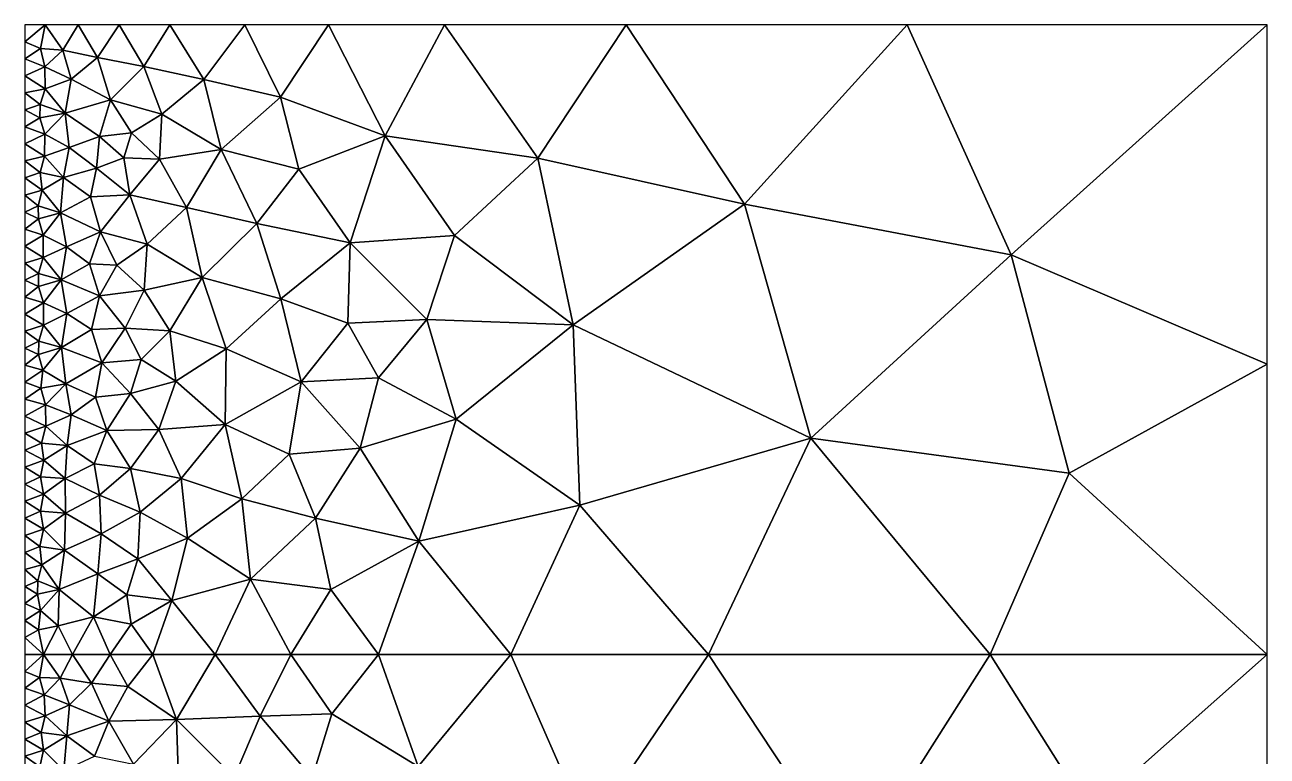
# Model space of a CAD drawing. Header units: metres. Extents: x 0 to 72, y -280 to 0.
# Drawn here: x 0.2 to 15, y -8.71 to 0 of the extents above; entities that cross this region are included whole.
import ezdxf

# ---------------------------------------------------------------- set-up
doc = ezdxf.new("R2010")
doc.units = ezdxf.units.M

msp = doc.modelspace()

# ---------------------------------------------------------------- linework, layer by layer
at = {"layer": 'layer', "color": 0}
for points in [[(0.2, 0), (0.2, -0.202703), (0.442592, 0)], [(0.442592, 0), (0.2, -0.202703), (0.387225, -0.28213)], [(0.654425, -0.301768), (0.442592, 0), (0.387225, -0.28213)], [(0.83628, 0), (0.442592, 0), (0.654425, -0.301768)], [(1.06751, -0.388763), (0.83628, 0), (0.654425, -0.301768)], [(1.32335, 0), (0.83628, 0), (1.06751, -0.388763)], [(1.61727, -0.497661), (1.32335, 0), (1.06751, -0.388763)], [(1.92578, 0), (1.32335, 0), (1.61727, -0.497661)], [(2.3308, -0.649447), (1.92578, 0), (1.61727, -0.497661)], [(2.82068, 0), (1.92578, 0), (2.3308, -0.649447)], [(3.24458, -0.859948), (2.82068, 0), (2.3308, -0.649447)], [(3.81939, 0), (2.82068, 0), (3.24458, -0.859948)], [(4.491, -1.3226), (3.81939, 0), (3.24458, -0.859948)], [(5.19896, 0), (3.81939, 0), (4.491, -1.3226)], [(6.31302, -1.5884), (5.19896, 0), (4.491, -1.3226)], [(7.363, 0), (5.19896, 0), (6.31302, -1.5884)], [(8.77259, -2.1371), (7.363, 0), (6.31302, -1.5884)], [(10.7132, 0), (7.363, 0), (8.77259, -2.1371)], [(11.9491, -2.73988), (10.7132, 0), (8.77259, -2.1371)], [(15, 0), (10.7132, 0), (11.9491, -2.73988)], [(15, -4.04081), (15, 0), (11.9491, -2.73988)], [(0.2, -0.202703), (0.2, -0.405405), (0.387225, -0.28213)], [(0.387225, -0.28213), (0.2, -0.405405), (0.43911, -0.500772)], [(0.387225, -0.28213), (0.43911, -0.500772), (0.654425, -0.301768)], [(0.2, -0.405405), (0.2, -0.608108), (0.43911, -0.500772)], [(0.654425, -0.301768), (0.43911, -0.500772), (0.751019, -0.647629)], [(1.06751, -0.388763), (0.654425, -0.301768), (0.751019, -0.647629)], [(1.21852, -0.891548), (1.06751, -0.388763), (0.751019, -0.647629)], [(1.61727, -0.497661), (1.06751, -0.388763), (1.21852, -0.891548)], [(0.43911, -0.500772), (0.2, -0.608108), (0.441888, -0.761123)], [(0.43911, -0.500772), (0.441888, -0.761123), (0.751019, -0.647629)], [(1.83285, -1.06425), (1.61727, -0.497661), (1.21852, -0.891548)], [(2.3308, -0.649447), (1.61727, -0.497661), (1.83285, -1.06425)], [(0.2, -0.608108), (0.2, -0.810811), (0.441888, -0.761123)], [(0.751019, -0.647629), (0.441888, -0.761123), (0.679854, -1.05381)], [(0.751019, -0.647629), (0.679854, -1.05381), (1.21852, -0.891548)], [(2.53994, -1.48581), (2.3308, -0.649447), (1.83285, -1.06425)], [(3.24458, -0.859948), (2.3308, -0.649447), (2.53994, -1.48581)], [(0.441888, -0.761123), (0.2, -0.810811), (0.380661, -0.948443)], [(0.2, -0.810811), (0.2, -1.01351), (0.380661, -0.948443)], [(0.441888, -0.761123), (0.380661, -0.948443), (0.679854, -1.05381)], [(3.46426, -1.72074), (3.24458, -0.859948), (2.53994, -1.48581)], [(4.491, -1.3226), (3.24458, -0.859948), (3.46426, -1.72074)], [(0.380661, -0.948443), (0.2, -1.01351), (0.379905, -1.10644)], [(0.2, -1.01351), (0.2, -1.21622), (0.379905, -1.10644)], [(0.380661, -0.948443), (0.379905, -1.10644), (0.679854, -1.05381)], [(1.21852, -0.891548), (0.679854, -1.05381), (1.09075, -1.32819)], [(1.47109, -1.28723), (1.21852, -0.891548), (1.09075, -1.32819)], [(1.83285, -1.06425), (1.21852, -0.891548), (1.47109, -1.28723)], [(0.379905, -1.10644), (0.2, -1.21622), (0.437434, -1.30272)], [(0.379905, -1.10644), (0.437434, -1.30272), (0.679854, -1.05381)], [(0.679854, -1.05381), (0.437434, -1.30272), (0.727892, -1.46056)], [(0.679854, -1.05381), (0.727892, -1.46056), (1.09075, -1.32819)], [(1.80255, -1.60006), (1.83285, -1.06425), (1.47109, -1.28723)], [(2.53994, -1.48581), (1.83285, -1.06425), (1.80255, -1.60006)], [(0.2, -1.21622), (0.2, -1.41892), (0.437434, -1.30272)], [(0.437434, -1.30272), (0.2, -1.41892), (0.435116, -1.56308)], [(0.437434, -1.30272), (0.435116, -1.56308), (0.727892, -1.46056)], [(1.09075, -1.32819), (0.727892, -1.46056), (1.05199, -1.70793)], [(1.09075, -1.32819), (1.05199, -1.70793), (1.38097, -1.58272)], [(1.47109, -1.28723), (1.09075, -1.32819), (1.38097, -1.58272)], [(1.80255, -1.60006), (1.47109, -1.28723), (1.38097, -1.58272)], [(4.491, -1.3226), (3.46426, -1.72074), (4.07612, -2.59729)], [(5.32029, -2.509), (4.491, -1.3226), (4.07612, -2.59729)], [(6.31302, -1.5884), (4.491, -1.3226), (5.32029, -2.509)], [(0.2, -1.41892), (0.2, -1.62162), (0.435116, -1.56308)], [(0.727892, -1.46056), (0.435116, -1.56308), (0.661075, -1.81941)], [(0.727892, -1.46056), (0.661075, -1.81941), (1.05199, -1.70793)], [(0.435116, -1.56308), (0.2, -1.62162), (0.381078, -1.75908)], [(0.2, -1.62162), (0.2, -1.82432), (0.381078, -1.75908)], [(0.435116, -1.56308), (0.381078, -1.75908), (0.661075, -1.81941)], [(1.05199, -1.70793), (1.44885, -2.02426), (1.38097, -1.58272)], [(1.80255, -1.60006), (1.38097, -1.58272), (1.44885, -2.02426)], [(2.12699, -2.17634), (1.80255, -1.60006), (1.44885, -2.02426)], [(2.53994, -1.48581), (1.80255, -1.60006), (2.12699, -2.17634)], [(2.96454, -2.36796), (2.53994, -1.48581), (2.12699, -2.17634)], [(3.46426, -1.72074), (2.53994, -1.48581), (2.96454, -2.36796)], [(6.73111, -3.57447), (6.31302, -1.5884), (5.32029, -2.509)], [(8.77259, -2.1371), (6.31302, -1.5884), (6.73111, -3.57447)], [(0.381078, -1.75908), (0.2, -1.82432), (0.405141, -1.97034)], [(0.381078, -1.75908), (0.405141, -1.97034), (0.661075, -1.81941)], [(1.05199, -1.70793), (0.661075, -1.81941), (0.981804, -2.04904)], [(1.05199, -1.70793), (0.981804, -2.04904), (1.44885, -2.02426)], [(4.07612, -2.59729), (3.46426, -1.72074), (2.96454, -2.36796)], [(0.2, -1.82432), (0.2, -2.02703), (0.405141, -1.97034)], [(0.661075, -1.81941), (0.405141, -1.97034), (0.625932, -2.23901)], [(0.661075, -1.81941), (0.625932, -2.23901), (0.981804, -2.04904)], [(0.405141, -1.97034), (0.2, -2.02703), (0.359443, -2.15519)], [(0.2, -2.02703), (0.2, -2.22973), (0.359443, -2.15519)], [(0.405141, -1.97034), (0.359443, -2.15519), (0.625932, -2.23901)], [(0.981804, -2.04904), (0.625932, -2.23901), (1.09958, -2.46682)], [(0.981804, -2.04904), (1.09958, -2.46682), (1.44885, -2.02426)], [(1.44885, -2.02426), (1.09958, -2.46682), (1.65725, -2.61289)], [(2.12699, -2.17634), (1.44885, -2.02426), (1.65725, -2.61289)], [(0.359443, -2.15519), (0.2, -2.22973), (0.361373, -2.31208)], [(0.359443, -2.15519), (0.361373, -2.31208), (0.625932, -2.23901)], [(2.31376, -3.0081), (2.12699, -2.17634), (1.65725, -2.61289)], [(2.96454, -2.36796), (2.12699, -2.17634), (2.31376, -3.0081)], [(9.56509, -4.92551), (8.77259, -2.1371), (6.73111, -3.57447)], [(11.9491, -2.73988), (8.77259, -2.1371), (9.56509, -4.92551)], [(0.2, -2.22973), (0.2, -2.43243), (0.361373, -2.31208)], [(0.361373, -2.31208), (0.2, -2.43243), (0.417904, -2.50519)], [(0.361373, -2.31208), (0.417904, -2.50519), (0.625932, -2.23901)], [(0.625932, -2.23901), (0.417904, -2.50519), (0.696821, -2.64361)], [(0.625932, -2.23901), (0.696821, -2.64361), (1.09958, -2.46682)], [(3.25137, -3.2655), (2.96454, -2.36796), (2.31376, -3.0081)], [(4.07612, -2.59729), (2.96454, -2.36796), (3.25137, -3.2655)], [(0.2, -2.43243), (0.2, -2.63514), (0.417904, -2.50519)], [(0.417904, -2.50519), (0.2, -2.63514), (0.419411, -2.77008)], [(0.417904, -2.50519), (0.419411, -2.77008), (0.696821, -2.64361)], [(1.09958, -2.46682), (0.696821, -2.64361), (0.968476, -2.84608)], [(1.09958, -2.46682), (0.968476, -2.84608), (1.29463, -2.86126)], [(1.09958, -2.46682), (1.29463, -2.86126), (1.65725, -2.61289)], [(4.9886, -3.51071), (5.32029, -2.509), (4.07612, -2.59729)], [(6.73111, -3.57447), (5.32029, -2.509), (4.9886, -3.51071)], [(0.2, -2.63514), (0.2, -2.83784), (0.419411, -2.77008)], [(0.696821, -2.64361), (0.419411, -2.77008), (0.631828, -3.03902)], [(0.696821, -2.64361), (0.631828, -3.03902), (0.968476, -2.84608)], [(1.65725, -2.61289), (1.29463, -2.86126), (1.62078, -3.15997)], [(1.65725, -2.61289), (1.62078, -3.15997), (2.31376, -3.0081)], [(4.04636, -3.55352), (4.07612, -2.59729), (3.25137, -3.2655)], [(4.9886, -3.51071), (4.07612, -2.59729), (4.04636, -3.55352)], [(0.419411, -2.77008), (0.2, -2.83784), (0.364202, -2.96111)], [(0.419411, -2.77008), (0.364202, -2.96111), (0.631828, -3.03902)], [(12.6425, -5.34124), (11.9491, -2.73988), (9.56509, -4.92551)], [(12.6425, -5.34124), (15, -4.04081), (11.9491, -2.73988)], [(0.2, -2.83784), (0.2, -3.04054), (0.364202, -2.96111)], [(0.968476, -2.84608), (0.631828, -3.03902), (1.09032, -3.22681)], [(0.968476, -2.84608), (1.09032, -3.22681), (1.29463, -2.86126)], [(1.29463, -2.86126), (1.09032, -3.22681), (1.62078, -3.15997)], [(0.364202, -2.96111), (0.2, -3.04054), (0.364105, -3.11879)], [(0.2, -3.04054), (0.2, -3.24324), (0.364105, -3.11879)], [(0.364202, -2.96111), (0.364105, -3.11879), (0.631828, -3.03902)], [(0.364105, -3.11879), (0.420631, -3.31025), (0.631828, -3.03902)], [(0.631828, -3.03902), (0.420631, -3.31025), (0.702075, -3.43817)], [(0.631828, -3.03902), (0.702075, -3.43817), (1.09032, -3.22681)], [(2.31376, -3.0081), (1.62078, -3.15997), (1.92757, -3.64431)], [(2.5982, -3.85935), (2.31376, -3.0081), (1.92757, -3.64431)], [(3.25137, -3.2655), (2.31376, -3.0081), (2.5982, -3.85935)], [(0.364105, -3.11879), (0.2, -3.24324), (0.420631, -3.31025)], [(0.2, -3.24324), (0.2, -3.44595), (0.420631, -3.31025)], [(1.09032, -3.22681), (0.702075, -3.43817), (0.993732, -3.63049)], [(1.09032, -3.22681), (0.993732, -3.63049), (1.39475, -3.6132)], [(1.09032, -3.22681), (1.39475, -3.6132), (1.62078, -3.15997)], [(1.62078, -3.15997), (1.39475, -3.6132), (1.92757, -3.64431)], [(0.420631, -3.31025), (0.2, -3.44595), (0.421645, -3.57643)], [(0.420631, -3.31025), (0.421645, -3.57643), (0.702075, -3.43817)], [(2.5982, -3.85935), (3.49239, -4.25178), (3.25137, -3.2655)], [(3.49239, -4.25178), (4.04636, -3.55352), (3.25137, -3.2655)], [(0.2, -3.44595), (0.2, -3.64865), (0.421645, -3.57643)], [(0.702075, -3.43817), (0.421645, -3.57643), (0.636062, -3.84539)], [(0.702075, -3.43817), (0.636062, -3.84539), (0.993732, -3.63049)], [(4.41356, -4.20504), (4.9886, -3.51071), (4.04636, -3.55352)], [(4.41356, -4.20504), (5.34006, -4.69774), (4.9886, -3.51071)], [(5.34006, -4.69774), (6.73111, -3.57447), (4.9886, -3.51071)], [(0.421645, -3.57643), (0.2, -3.64865), (0.365292, -3.76996)], [(0.2, -3.64865), (0.2, -3.85135), (0.365292, -3.76996)], [(0.421645, -3.57643), (0.365292, -3.76996), (0.636062, -3.84539)], [(0.993732, -3.63049), (0.636062, -3.84539), (1.11664, -4.02656)], [(0.993732, -3.63049), (1.11664, -4.02656), (1.39475, -3.6132)], [(1.39475, -3.6132), (1.11664, -4.02656), (1.58596, -3.98569)], [(1.39475, -3.6132), (1.58596, -3.98569), (1.92757, -3.64431)], [(1.92757, -3.64431), (1.58596, -3.98569), (1.99904, -4.24424)], [(1.99904, -4.24424), (2.5982, -3.85935), (1.92757, -3.64431)], [(3.49239, -4.25178), (4.41356, -4.20504), (4.04636, -3.55352)], [(5.34006, -4.69774), (6.81196, -5.72343), (6.73111, -3.57447)], [(6.81196, -5.72343), (9.56509, -4.92551), (6.73111, -3.57447)], [(0.365292, -3.76996), (0.2, -3.85135), (0.36361, -3.92717)], [(0.365292, -3.76996), (0.36361, -3.92717), (0.636062, -3.84539)], [(0.36361, -3.92717), (0.413504, -4.11431), (0.636062, -3.84539)], [(0.636062, -3.84539), (0.413504, -4.11431), (0.687675, -4.27513)], [(0.636062, -3.84539), (0.687675, -4.27513), (1.11664, -4.02656)], [(0.2, -3.85135), (0.2, -4.05405), (0.36361, -3.92717)], [(0.36361, -3.92717), (0.2, -4.05405), (0.413504, -4.11431)], [(1.11664, -4.02656), (1.45706, -4.3931), (1.58596, -3.98569)], [(1.58596, -3.98569), (1.45706, -4.3931), (1.99904, -4.24424)], [(2.58586, -4.76), (2.5982, -3.85935), (1.99904, -4.24424)], [(2.58586, -4.76), (3.49239, -4.25178), (2.5982, -3.85935)], [(0.2, -4.05405), (0.2, -4.25676), (0.413504, -4.11431)], [(0.413504, -4.11431), (0.2, -4.25676), (0.390448, -4.32647)], [(0.413504, -4.11431), (0.390448, -4.32647), (0.687675, -4.27513)], [(1.11664, -4.02656), (0.687675, -4.27513), (1.04253, -4.43656)], [(1.11664, -4.02656), (1.04253, -4.43656), (1.45706, -4.3931)], [(15, -7.5), (15, -4.04081), (12.6425, -5.34124)], [(0.2, -4.25676), (0.2, -4.45946), (0.390448, -4.32647)], [(0.390448, -4.32647), (0.447299, -4.52526), (0.687675, -4.27513)], [(0.687675, -4.27513), (0.447299, -4.52526), (0.753072, -4.64494)], [(0.687675, -4.27513), (0.753072, -4.64494), (1.04253, -4.43656)], [(1.45706, -4.3931), (1.79599, -4.82142), (1.99904, -4.24424)], [(1.79599, -4.82142), (2.58586, -4.76), (1.99904, -4.24424)], [(3.34739, -5.11236), (3.49239, -4.25178), (2.58586, -4.76)], [(3.34739, -5.11236), (4.19394, -5.04362), (3.49239, -4.25178)], [(4.19394, -5.04362), (4.41356, -4.20504), (3.49239, -4.25178)], [(4.19394, -5.04362), (5.34006, -4.69774), (4.41356, -4.20504)], [(0.390448, -4.32647), (0.2, -4.45946), (0.447299, -4.52526)], [(1.04253, -4.43656), (0.753072, -4.64494), (1.17831, -4.83282)], [(1.04253, -4.43656), (1.17831, -4.83282), (1.45706, -4.3931)], [(1.45706, -4.3931), (1.17831, -4.83282), (1.79599, -4.82142)], [(0.2, -4.45946), (0.2, -4.66216), (0.447299, -4.52526)], [(0.447299, -4.52526), (0.2, -4.66216), (0.450407, -4.78214)], [(0.447299, -4.52526), (0.450407, -4.78214), (0.753072, -4.64494)], [(0.2, -4.66216), (0.2, -4.86486), (0.450407, -4.78214)], [(0.753072, -4.64494), (0.450407, -4.78214), (0.702859, -5.01062)], [(0.753072, -4.64494), (0.702859, -5.01062), (1.17831, -4.83282)], [(4.89493, -6.15236), (5.34006, -4.69774), (4.19394, -5.04362)], [(4.89493, -6.15236), (6.81196, -5.72343), (5.34006, -4.69774)], [(0.450407, -4.78214), (0.2, -4.86486), (0.39659, -4.98298)], [(0.2, -4.86486), (0.2, -5.06757), (0.39659, -4.98298)], [(0.450407, -4.78214), (0.39659, -4.98298), (0.702859, -5.01062)], [(1.17831, -4.83282), (0.702859, -5.01062), (1.02507, -5.22889)], [(1.17831, -4.83282), (1.02507, -5.22889), (1.45851, -5.28423)], [(1.17831, -4.83282), (1.45851, -5.28423), (1.79599, -4.82142)], [(1.45851, -5.28423), (2.06085, -5.40514), (1.79599, -4.82142)], [(2.06085, -5.40514), (2.58586, -4.76), (1.79599, -4.82142)], [(2.06085, -5.40514), (2.78456, -5.64443), (2.58586, -4.76)], [(2.78456, -5.64443), (3.34739, -5.11236), (2.58586, -4.76)], [(0.39659, -4.98298), (0.2, -5.06757), (0.427699, -5.18739)], [(0.39659, -4.98298), (0.427699, -5.18739), (0.702859, -5.01062)], [(0.702859, -5.01062), (0.427699, -5.18739), (0.678909, -5.40503)], [(0.702859, -5.01062), (0.678909, -5.40503), (1.02507, -5.22889)], [(6.81196, -5.72343), (8.34497, -7.5), (9.56509, -4.92551)], [(8.34497, -7.5), (11.6982, -7.5), (9.56509, -4.92551)], [(11.6982, -7.5), (12.6425, -5.34124), (9.56509, -4.92551)], [(0.2, -5.06757), (0.2, -5.27027), (0.427699, -5.18739)], [(2.78456, -5.64443), (3.66203, -5.87813), (3.34739, -5.11236)], [(3.66203, -5.87813), (4.19394, -5.04362), (3.34739, -5.11236)], [(3.66203, -5.87813), (4.89493, -6.15236), (4.19394, -5.04362)], [(0.427699, -5.18739), (0.2, -5.27027), (0.386405, -5.38611)], [(0.2, -5.27027), (0.2, -5.47297), (0.386405, -5.38611)], [(0.427699, -5.18739), (0.386405, -5.38611), (0.678909, -5.40503)], [(1.02507, -5.22889), (0.678909, -5.40503), (1.09104, -5.60211)], [(1.02507, -5.22889), (1.09104, -5.60211), (1.45851, -5.28423)], [(1.45851, -5.28423), (1.09104, -5.60211), (1.57302, -5.80553)], [(1.57302, -5.80553), (2.06085, -5.40514), (1.45851, -5.28423)], [(0.386405, -5.38611), (0.2, -5.47297), (0.423135, -5.59249)], [(0.2, -5.47297), (0.2, -5.67568), (0.423135, -5.59249)], [(0.386405, -5.38611), (0.423135, -5.59249), (0.678909, -5.40503)], [(0.678909, -5.40503), (0.423135, -5.59249), (0.685053, -5.81861)], [(0.678909, -5.40503), (0.685053, -5.81861), (1.09104, -5.60211)], [(1.57302, -5.80553), (2.13643, -6.11279), (2.06085, -5.40514)], [(2.13643, -6.11279), (2.78456, -5.64443), (2.06085, -5.40514)], [(11.6982, -7.5), (15, -7.5), (12.6425, -5.34124)], [(0.423135, -5.59249), (0.2, -5.67568), (0.386417, -5.79488)], [(0.423135, -5.59249), (0.386417, -5.79488), (0.685053, -5.81861)], [(1.09104, -5.60211), (0.685053, -5.81861), (1.11036, -6.06484)], [(1.09104, -5.60211), (1.11036, -6.06484), (1.57302, -5.80553)], [(0.2, -5.67568), (0.2, -5.87838), (0.386417, -5.79488)], [(2.13643, -6.11279), (2.88874, -6.60279), (2.78456, -5.64443)], [(2.88874, -6.60279), (3.66203, -5.87813), (2.78456, -5.64443)], [(4.89493, -6.15236), (5.99125, -7.5), (6.81196, -5.72343)], [(5.99125, -7.5), (8.34497, -7.5), (6.81196, -5.72343)], [(0.386417, -5.79488), (0.2, -5.87838), (0.420714, -6.00735)], [(0.2, -5.87838), (0.2, -6.08108), (0.420714, -6.00735)], [(0.386417, -5.79488), (0.420714, -6.00735), (0.685053, -5.81861)], [(0.685053, -5.81861), (0.420714, -6.00735), (0.670466, -6.25771)], [(0.685053, -5.81861), (0.670466, -6.25771), (1.11036, -6.06484)], [(1.5463, -6.36203), (1.57302, -5.80553), (1.11036, -6.06484)], [(1.5463, -6.36203), (2.13643, -6.11279), (1.57302, -5.80553)], [(2.88874, -6.60279), (3.84708, -6.72647), (3.66203, -5.87813)], [(3.84708, -6.72647), (4.89493, -6.15236), (3.66203, -5.87813)], [(0.420714, -6.00735), (0.2, -6.08108), (0.379594, -6.21246)], [(0.420714, -6.00735), (0.379594, -6.21246), (0.670466, -6.25771)], [(1.11036, -6.06484), (0.670466, -6.25771), (1.06781, -6.54144)], [(1.06781, -6.54144), (1.5463, -6.36203), (1.11036, -6.06484)], [(0.2, -6.08108), (0.2, -6.28378), (0.379594, -6.21246)], [(0.379594, -6.21246), (0.2, -6.28378), (0.402736, -6.4317)], [(0.379594, -6.21246), (0.402736, -6.4317), (0.670466, -6.25771)], [(1.94926, -6.85804), (2.13643, -6.11279), (1.5463, -6.36203)], [(1.94926, -6.85804), (2.88874, -6.60279), (2.13643, -6.11279)], [(3.84708, -6.72647), (4.41456, -7.5), (4.89493, -6.15236)], [(4.41456, -7.5), (5.99125, -7.5), (4.89493, -6.15236)], [(0.2, -6.28378), (0.2, -6.48649), (0.402736, -6.4317)], [(0.670466, -6.25771), (0.402736, -6.4317), (0.60962, -6.72693)], [(0.670466, -6.25771), (0.60962, -6.72693), (1.06781, -6.54144)], [(1.41383, -6.78986), (1.5463, -6.36203), (1.06781, -6.54144)], [(1.41383, -6.78986), (1.94926, -6.85804), (1.5463, -6.36203)], [(0.402736, -6.4317), (0.2, -6.48649), (0.353477, -6.62298)], [(0.2, -6.48649), (0.2, -6.68919), (0.353477, -6.62298)], [(0.402736, -6.4317), (0.353477, -6.62298), (0.60962, -6.72693)], [(0.353477, -6.62298), (0.2, -6.68919), (0.350608, -6.78131)], [(0.353477, -6.62298), (0.350608, -6.78131), (0.60962, -6.72693)], [(0.60962, -6.72693), (1.01946, -7.05101), (1.06781, -6.54144)], [(1.01946, -7.05101), (1.41383, -6.78986), (1.06781, -6.54144)], [(1.94926, -6.85804), (2.46594, -7.5), (2.88874, -6.60279)], [(2.46594, -7.5), (3.3676, -7.5), (2.88874, -6.60279)], [(2.88874, -6.60279), (3.3676, -7.5), (3.84708, -6.72647)], [(0.2, -6.68919), (0.2, -6.89189), (0.350608, -6.78131)], [(0.350608, -6.78131), (0.2, -6.89189), (0.386823, -6.97643)], [(0.350608, -6.78131), (0.386823, -6.97643), (0.60962, -6.72693)], [(0.60962, -6.72693), (0.386823, -6.97643), (0.596164, -7.15941)], [(0.596164, -7.15941), (1.01946, -7.05101), (0.60962, -6.72693)], [(1.01946, -7.05101), (1.46591, -7.13943), (1.41383, -6.78986)], [(1.46591, -7.13943), (1.94926, -6.85804), (1.41383, -6.78986)], [(3.3676, -7.5), (4.41456, -7.5), (3.84708, -6.72647)], [(0.2, -6.89189), (0.2, -7.09459), (0.386823, -6.97643)], [(1.46591, -7.13943), (1.72309, -7.5), (1.94926, -6.85804)], [(1.72309, -7.5), (2.46594, -7.5), (1.94926, -6.85804)], [(0.386823, -6.97643), (0.2, -7.09459), (0.361455, -7.20533)], [(0.2, -7.09459), (0.2, -7.2973), (0.361455, -7.20533)], [(0.386823, -6.97643), (0.361455, -7.20533), (0.596164, -7.15941)], [(0.766554, -7.5), (1.01946, -7.05101), (0.596164, -7.15941)], [(0.766554, -7.5), (1.21634, -7.5), (1.01946, -7.05101)], [(1.01946, -7.05101), (1.21634, -7.5), (1.46591, -7.13943)], [(0.361455, -7.20533), (0.2, -7.2973), (0.420988, -7.5)], [(0.361455, -7.20533), (0.420988, -7.5), (0.596164, -7.15941)], [(0.420988, -7.5), (0.766554, -7.5), (0.596164, -7.15941)], [(1.21634, -7.5), (1.72309, -7.5), (1.46591, -7.13943)], [(0.2, -7.2973), (0.2, -7.5), (0.420988, -7.5)], [(0.2, -7.5), (0.2, -7.70161), (0.420988, -7.5)], [(0.420988, -7.5), (0.2, -7.70161), (0.373889, -7.77406)], [(0.420988, -7.5), (0.373889, -7.77406), (0.620194, -7.78267)], [(0.766554, -7.5), (0.420988, -7.5), (0.620194, -7.78267)], [(0.994369, -7.84231), (0.766554, -7.5), (0.620194, -7.78267)], [(1.21634, -7.5), (0.766554, -7.5), (0.994369, -7.84231)], [(1.4285, -7.87977), (1.21634, -7.5), (0.994369, -7.84231)], [(1.72309, -7.5), (1.21634, -7.5), (1.4285, -7.87977)], [(2.00489, -8.27314), (1.72309, -7.5), (1.4285, -7.87977)], [(2.46594, -7.5), (1.72309, -7.5), (2.00489, -8.27314)], [(3.002, -8.23446), (2.46594, -7.5), (2.00489, -8.27314)], [(3.3676, -7.5), (2.46594, -7.5), (3.002, -8.23446)], [(3.85785, -8.20669), (3.3676, -7.5), (3.002, -8.23446)], [(4.41456, -7.5), (3.3676, -7.5), (3.85785, -8.20669)], [(4.88651, -8.83367), (4.41456, -7.5), (3.85785, -8.20669)], [(5.99125, -7.5), (4.41456, -7.5), (4.88651, -8.83367)], [(6.91418, -9.61443), (5.99125, -7.5), (4.88651, -8.83367)], [(8.34497, -7.5), (5.99125, -7.5), (6.91418, -9.61443)], [(10.0558, -10.0902), (8.34497, -7.5), (6.91418, -9.61443)], [(11.6982, -7.5), (8.34497, -7.5), (10.0558, -10.0902)], [(12.8833, -9.37755), (11.6982, -7.5), (10.0558, -10.0902)], [(15, -7.5), (11.6982, -7.5), (12.8833, -9.37755)], [(15, -10.1541), (15, -7.5), (12.8833, -9.37755)], [(0.2, -7.70161), (0.2, -7.90323), (0.373889, -7.77406)], [(0.373889, -7.77406), (0.2, -7.90323), (0.428264, -7.98277)], [(0.373889, -7.77406), (0.428264, -7.98277), (0.620194, -7.78267)], [(0.620194, -7.78267), (0.428264, -7.98277), (0.732137, -8.09979)], [(0.994369, -7.84231), (0.620194, -7.78267), (0.732137, -8.09979)], [(1.20016, -8.29439), (0.994369, -7.84231), (0.732137, -8.09979)], [(1.4285, -7.87977), (0.994369, -7.84231), (1.20016, -8.29439)], [(0.2, -7.90323), (0.2, -8.10484), (0.428264, -7.98277)], [(0.428264, -7.98277), (0.2, -8.10484), (0.442568, -8.23215)], [(0.428264, -7.98277), (0.442568, -8.23215), (0.732137, -8.09979)], [(2.00489, -8.27314), (1.4285, -7.87977), (1.20016, -8.29439)], [(0.2, -8.10484), (0.2, -8.30645), (0.442568, -8.23215)], [(0.732137, -8.09979), (0.442568, -8.23215), (0.699728, -8.46896)], [(0.732137, -8.09979), (0.699728, -8.46896), (1.20016, -8.29439)], [(0.442568, -8.23215), (0.2, -8.30645), (0.393626, -8.43069)], [(0.442568, -8.23215), (0.393626, -8.43069), (0.699728, -8.46896)], [(2.00489, -8.27314), (1.20016, -8.29439), (1.4959, -8.80622)], [(2.02976, -9.01526), (2.00489, -8.27314), (1.4959, -8.80622)], [(3.002, -8.23446), (2.00489, -8.27314), (2.69287, -8.96225)], [(2.69287, -8.96225), (2.00489, -8.27314), (2.02976, -9.01526)], [(3.62295, -8.96826), (3.002, -8.23446), (2.69287, -8.96225)], [(3.85785, -8.20669), (3.002, -8.23446), (3.62295, -8.96826)], [(4.88651, -8.83367), (3.85785, -8.20669), (3.62295, -8.96826)], [(0.2, -8.30645), (0.2, -8.50806), (0.393626, -8.43069)], [(0.393626, -8.43069), (0.2, -8.50806), (0.423281, -8.63915)], [(0.393626, -8.43069), (0.423281, -8.63915), (0.699728, -8.46896)], [(1.20016, -8.29439), (0.699728, -8.46896), (1.03044, -8.71319)], [(1.4959, -8.80622), (1.20016, -8.29439), (1.03044, -8.71319)], [(0.2, -8.50806), (0.2, -8.70968), (0.423281, -8.63915)], [(0.699728, -8.46896), (0.423281, -8.63915), (0.664788, -8.88061)], [(0.699728, -8.46896), (0.664788, -8.88061), (1.03044, -8.71319)], [(0.423281, -8.63915), (0.2, -8.70968), (0.379205, -8.83822)], [(0.2, -8.70968), (0.2, -8.91129), (0.379205, -8.83822)], [(0.423281, -8.63915), (0.379205, -8.83822), (0.664788, -8.88061)]]:
    msp.add_3dface(points, dxfattribs=at)

doc.saveas('drawing.dxf')
